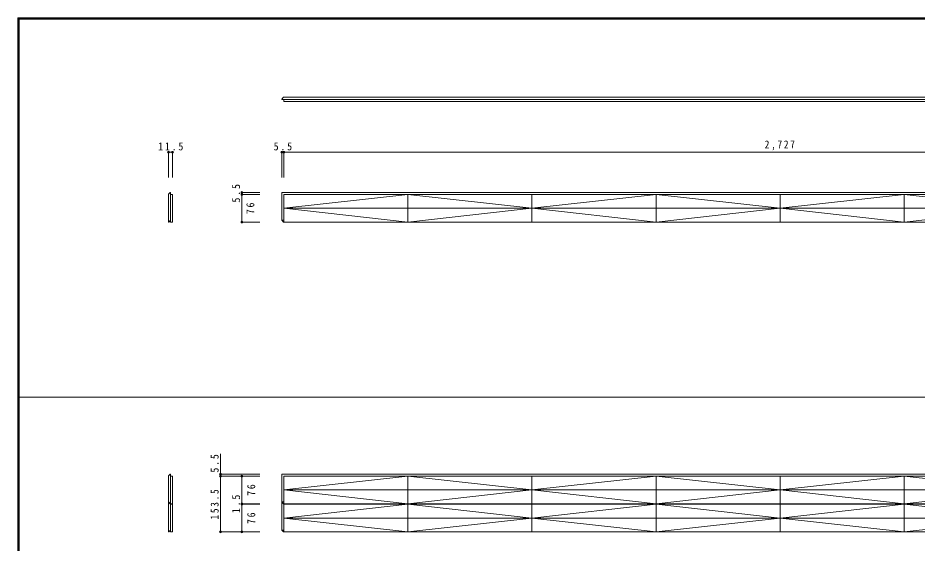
# Model space of a CAD drawing. Units: millimetres at full size, sheet at 1:10. Extents: x -1947 to 1953, y -1436 to 1392.
# Drawn here: x -1947 to 523, y -51 to 1392 of the extents above; entities that cross this region are included whole.
import ezdxf

# ---------------------------------------------------------------- set-up
doc = ezdxf.new("R2010")
doc.units = ezdxf.units.MM
doc.header["$LTSCALE"] = 10
doc.header["$PDMODE"] = 32
doc.header["$PDSIZE"] = 5
doc.layers.add('3-0', color=7, linetype='Continuous', lineweight=18)
doc.layers.add('F-1', color=6, linetype='Continuous', lineweight=18)
doc.styles.add('ＭＳ ゴシック', font='')
doc.styles.get('ＭＳ ゴシック').set_extended_font_data('MS Gothic')

msp = doc.modelspace()

# ---------------------------------------------------------------- linework, layer by layer
at = {"layer": '3-0'}
for p, q in [((-1217.14, 1173.8), (1510.36, 1173.8)), ((-1216.64, 1164.92), (-1216.64, 1167.8)), ((-1216.64, 1164.92), (-1216.64, 1162.3)), ((1510.36, 1162.3), (-1216.64, 1162.3)), ((-1533.64, 907.3), (-1533.64, 830.8)), ((-1527.64, 912.3), (-1527.64, 830.8)), ((-1524.75, 906.8), (-1527.64, 906.8)), ((-1524.75, 906.8), (-1522.14, 906.8)), ((-1522.14, 830.8), (-1522.14, 906.8)), ((-1222.14, 912.3), (-1222.14, 835.8)), ((-1222.14, 912.3), (1505.36, 912.3)), ((-1216.64, 906.8), (-1216.64, 830.8)), ((-1216.64, 906.8), (1510.36, 906.8)), ((-875.76, 906.8), (-1216.64, 868.8)), ((-875.76, 906.8), (-875.76, 830.8)), ((-534.89, 906.8), (-534.89, 830.8)), ((-534.89, 868.8), (-194.01, 906.8)), ((-194.01, 906.8), (-194.01, 830.8)), ((146.86, 906.8), (146.86, 830.8)), ((487.74, 906.8), (487.74, 830.8)), ((-1216.64, 868.8), (-875.76, 830.8)), ((-1216.64, 868.8), (1510.36, 868.8)), ((-534.89, 868.8), (-875.76, 830.8)), ((146.86, 868.8), (-194.01, 830.8)), ((-1527.64, 830.8), (-1522.14, 830.8)), ((-1533.64, 133.3), (-1533.64, 56.8)), ((-1527.64, 138.3), (-1527.64, -20.7)), ((-1524.75, 132.8), (-1527.64, 132.8)), ((-1524.75, 132.8), (-1522.14, 132.8)), ((-1522.14, 56.8), (-1522.14, 132.8)), ((-1222.14, 138.3), (-1222.14, 61.8)), ((-1222.14, 138.3), (1505.36, 138.3)), ((-1216.64, 132.8), (-1216.64, 56.8)), ((-1216.64, 132.8), (1510.36, 132.8)), ((-875.76, 132.8), (-1216.64, 94.8)), ((-875.76, 132.8), (-875.76, 56.8)), ((-534.89, 132.8), (-534.89, 56.8)), ((-534.89, 94.8), (-194.01, 132.8)), ((-194.01, 132.8), (-194.01, 56.8)), ((146.86, 132.8), (146.86, 56.8)), ((487.74, 132.8), (487.74, 56.8)), ((-1216.64, 94.8), (-875.76, 56.8)), ((-1216.64, 94.8), (1510.36, 94.8)), ((-534.89, 94.8), (-875.76, 56.8)), ((146.86, 94.8), (-194.01, 56.8)), ((-1533.64, 55.8), (-1527.64, 61.8)), ((-1533.64, 56.8), (-1532.64, 56.8)), ((-1533.64, 55.8), (-1533.64, -20.7)), ((-1527.64, 60.8), (-1528.64, 60.8)), ((-1527.64, 56.8), (-1522.14, 56.8)), ((-1524.75, 55.3), (-1527.64, 55.3)), ((-1524.75, 55.3), (-1522.14, 55.3)), ((-1522.14, -20.7), (-1522.14, 55.3)), ((-1222.14, 60.8), (-1222.14, -15.7)), ((-1222.14, 60.8), (-1221.14, 60.8)), ((-1216.64, 55.3), (-1216.64, -20.7)), ((-875.76, 55.3), (-1216.64, 17.3)), ((-875.76, 55.3), (-875.76, -20.7)), ((-534.89, 55.3), (-534.89, -20.7)), ((-534.89, 17.3), (-194.01, 55.3)), ((-194.01, 55.3), (-194.01, -20.7)), ((146.86, 55.3), (146.86, -20.7)), ((487.74, 55.3), (487.74, -20.7)), ((-1216.64, 17.3), (-875.76, -20.7)), ((-1216.64, 17.3), (1510.36, 17.3)), ((-534.89, 17.3), (-875.76, -20.7)), ((146.86, 17.3), (-194.01, -20.7)), ((-1527.64, -20.7), (-1522.14, -20.7))]:
    msp.add_line(p, q, dxfattribs=at)
at = {"layer": '3-0', "color": 3}
for p, q in [((-1533.64, 1022.56), (-1522.14, 1022.56)), ((-1222.14, 1022.56), (-1216.64, 1022.56)), ((-1216.64, 1022.56), (1510.36, 1022.56)), ((-1331.45, 912.3), (-1331.45, 906.8)), ((-1331.45, 906.8), (-1331.45, 830.8)), ((-1390.28, 193.84), (-1390.28, 132.8)), ((-1390.28, 132.8), (-1390.28, -20.7)), ((-1331.45, 132.8), (-1331.45, 56.8)), ((-1331.45, 56.8), (-1331.45, 55.3)), ((-1331.45, 55.3), (-1331.45, -20.7))]:
    msp.add_line(p, q, dxfattribs=at)
at = {"layer": '3-0', "color": 4}
for p, q in [((-1533.64, 1022.56), (-1533.64, 953.52)), ((-1522.14, 1022.56), (-1522.14, 953.52)), ((-1222.14, 1022.56), (-1222.14, 953.52)), ((-1216.64, 1022.56), (-1216.64, 953.52)), ((-1331.45, 912.3), (-1282.24, 912.3)), ((-1331.45, 906.8), (-1282.24, 906.8)), ((-1331.45, 830.8), (-1282.24, 830.8)), ((-1390.28, 138.3), (-1282.24, 138.3)), ((-1390.28, 132.8), (-1282.24, 132.8)), ((-1331.45, 56.8), (-1282.24, 56.8)), ((-1331.45, 55.3), (-1282.24, 55.3)), ((-1390.28, -20.7), (-1282.24, -20.7))]:
    msp.add_line(p, q, dxfattribs=at)
at = {"layer": '3-0'}
for points in [[(-1222.14, 1167.8), (-1222.14, 1168.8), (-1217.14, 1173.8)], [(-1222.14, 1167.8), (1510.36, 1167.8), (1510.36, 1162.3)], [(-1527.64, 912.3), (-1528.64, 912.3), (-1533.64, 907.3)], [(-875.76, 906.8), (-534.89, 868.8), (-194.01, 830.8)], [(-194.01, 906.8), (146.86, 868.8), (487.74, 830.8)], [(146.86, 868.8), (487.74, 906.8), (828.61, 868.8), (487.74, 830.8)], [(-1533.64, 830.8), (-1532.64, 830.8), (-1527.64, 835.8)], [(-1217.14, 830.8), (-1222.14, 835.8), (-1216.64, 835.8)], [(-1217.14, 830.8), (-975.34, 830.8), (1510.36, 830.8)], [(-1527.64, 138.3), (-1528.64, 138.3), (-1533.64, 133.3)], [(-875.76, 132.8), (-534.89, 94.8), (-194.01, 56.8)], [(-194.01, 132.8), (146.86, 94.8), (487.74, 56.8)], [(146.86, 94.8), (487.74, 132.8), (828.61, 94.8), (487.74, 56.8)], [(-1217.14, 56.8), (-1222.14, 61.8), (-1216.64, 61.8)], [(-1217.14, 56.8), (-975.34, 56.8), (1510.36, 56.8)], [(-1216.64, 55.3), (1510.36, 55.3), (1510.36, -20.7)], [(-875.76, 55.3), (-534.89, 17.3), (-194.01, -20.7)], [(-194.01, 55.3), (146.86, 17.3), (487.74, -20.7)], [(146.86, 17.3), (487.74, 55.3), (828.61, 17.3), (487.74, -20.7)], [(-1533.64, -20.7), (-1532.64, -20.7), (-1527.64, -15.7)], [(-1217.14, -20.7), (-1222.14, -15.7), (-1216.64, -15.7)], [(-1217.14, -20.7), (-975.34, -20.7), (1510.36, -20.7)]]:
    msp.add_lwpolyline(points, dxfattribs=at)
at = {"layer": '3-0', "color": 3}
for p in [(-1533.64, 1022.56), (-1522.14, 1022.56), (-1222.14, 1022.56), (-1216.64, 1022.56), (-1331.45, 912.3), (-1331.45, 906.8), (-1331.45, 830.8), (-1390.28, 138.3), (-1390.28, 132.8), (-1331.45, 132.8), (-1331.45, 56.8), (-1331.45, 55.3), (-1390.28, -20.7), (-1331.45, -20.7)]:
    msp.add_point(p, dxfattribs=at)
at = {"layer": 'F-1'}
for p, q in [((-1946.69, 1391.67), (-1946.69, -1401.67)), ((-1946.69, 1391.67), (1953.31, 1391.67)), ((-1946.69, 1390), (1953.31, 1390)), ((-1946.69, 1388.33), (1953.31, 1388.33)), ((-1945.03, 1391.67), (-1945.03, -1401.67)), ((-1943.36, 1391.67), (-1943.36, -1401.67)), ((-1946.69, 349.3), (1953.31, 349.3))]:
    msp.add_line(p, q, dxfattribs=at)

# ---------------------------------------------------------------- texts
at = {"layer": '3-0', "char_height": 21.99, "attachment_point": 7, "style": 'ＭＳ ゴシック'}
for s, insert in [('\\T1.38;\\W0.9;11.5', (-1561.64, 1027.56)), ('\\T1.38;\\W0.9;5.5', (-1244.39, 1027.56)), ('\\T1.38;\\W0.85;2,727', (104.36, 1027.56))]:
    msp.add_mtext(s, dxfattribs=dict(at, insert=insert))
at = {"layer": '3-0', "char_height": 21.99, "attachment_point": 7, "rotation": 90, "style": 'ＭＳ ゴシック'}
for s, insert in [('\\T1.38;\\W0.9;5.5', (-1336.45, 884.55)), ('\\T1.36;\\W0.9;76', (-1297.3, 852.55)), ('\\T1.38;\\W0.9;5.5', (-1395.28, 142.37)), ('\\T1.36;\\W0.9;76', (-1294.77, 78.55)), ('\\T1.38;\\W0.85;153.5', (-1395.28, 13.55)), ('\\T1.38;\\W0.9;1.5', (-1336.45, 31.05)), ('\\T1.36;\\W0.9;76', (-1294.77, 1.05))]:
    msp.add_mtext(s, dxfattribs=dict(at, insert=insert))

doc.saveas('drawing.dxf')
